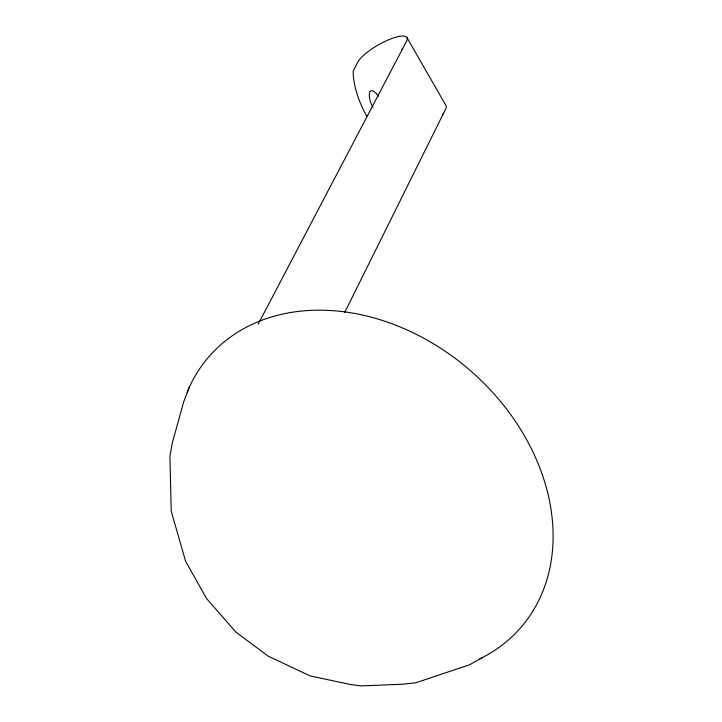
<?xml version="1.0" encoding="UTF-8"?>
<svg xmlns="http://www.w3.org/2000/svg" width="722" height="722" viewBox="0 0 722 722"><rect width="100%" height="100%" fill="white"/><g stroke="black" fill="none" stroke-linecap="round" stroke-linejoin="round"><path stroke-width="1.08" d="M189.308 387.254L183.758 401.585L172.405 442.55L169.932 456.268L171.24 511.212L185.608 561.31L206.528 598.484L235.868 632.048L267.979 656.045L310.153 675.918L350.441 684.492L361.072 685.9L402.759 684.23L416.025 682.723L469.688 664.709L482.819 657.354M344.638 312.626L444.896 110.547A28.663 7.888 -29.8 0 0 445.871 105.403L406.847 37.363M258.205 324.115L405.872 42.508A28.663 7.888 -29.8 0 0 390.44 39.051A28.663 7.888 -29.8 0 0 358.356 61.144L353.202 70.991A44.295 16.886 66.9 0 0 366.812 116.26M401.946 49.213L402.47 48.997M442.613 114.121L443.137 113.905M187.133 392.263A206.528 160.97 41 0 1 475.058 374.772A206.528 160.97 41 0 1 479.94 658.807M372.913 107.497A12.996 4.955 66.9 0 1 369.854 92.082A12.996 4.955 66.9 0 1 378.274 96.216"/></g></svg>
